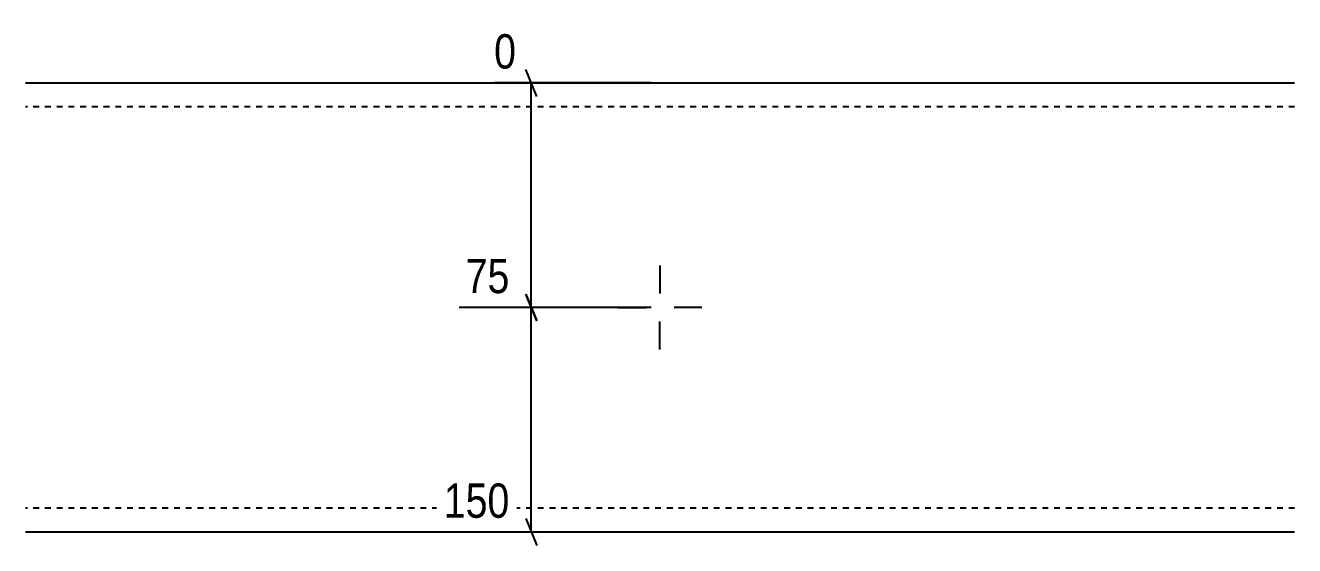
# Model space of a CAD drawing. Header units: millimetres. Extents: x 9 to 20277, y 7 to 257.
# Drawn here: x 2647 to 3071, y 9 to 182.7 of the extents above; entities that cross this region are included whole.
import ezdxf

# ---------------------------------------------------------------- set-up
doc = ezdxf.new("R2010")
doc.units = ezdxf.units.MM
doc.linetypes.add('DXK_LINE_DOT2', pattern=[3.9198, 1.9599, -1.9599])
doc.layers.add('MÅLSÆTNING', color=7, linetype='Continuous')
doc.layers.add('STÅL', color=7, linetype='Continuous')
doc.styles.add('Arial Narrow', font='ARIALN.TTF', dxfattribs={"height": 0.2})

msp = doc.modelspace()

# ---------------------------------------------------------------- linework, layer by layer
at = {"layer": 'MÅLSÆTNING', "color": 7, "linetype": 'Continuous'}
for p, q in [((2817.8, 159), (2814.2, 168)), ((2856, 163.5), (2803.59, 163.5)), ((2816, 88.5), (2816, 163.5)), ((2817.8, 84), (2814.2, 93)), ((2814.2, 93), (2817.8, 84)), ((2856, 88.5), (2791.9, 88.5)), ((2856, 88.5), (2791.9, 88.5)), ((2816, 13.5), (2816, 88.5)), ((2814.2, 18), (2817.8, 9)), ((2856, 13.5), (2784.59, 13.5))]:
    msp.add_line(p, q, dxfattribs=at)
at = {"layer": 'STÅL', "color": 2, "linetype": 'Continuous'}
for p, q in [((2647, 163.5), (3071, 163.5)), ((3071, 13.5), (2647, 13.5))]:
    msp.add_line(p, q, dxfattribs=at)
at = {"layer": 'STÅL', "color": 7, "linetype": 'DXK_LINE_DOT2'}
for p, q in [((3071, 155.5), (2647, 155.5)), ((3071, 21.5), (2647, 21.5))]:
    msp.add_line(p, q, dxfattribs=at)
at = {"layer": 'STÅL', "color": 3, "linetype": 'Continuous'}
for p, q in [((2859, 102.5), (2859, 93.18)), ((2845, 88.5), (2854.32, 88.5)), ((2873, 88.5), (2863.68, 88.5)), ((2859, 74.5), (2859, 83.82))]:
    msp.add_line(p, q, dxfattribs=at)

# ---------------------------------------------------------------- wipeouts: each hides what was drawn before it
at = {"color": 0, "linetype": 'Continuous'}
msp.add_wipeout([(2811.11, 90.9), (2811.11, 107.7), (2791.69, 107.7), (2791.69, 90.9)], dxfattribs=at).dxf.layer = 'MÅLSÆTNING'

# ---------------------------------------------------------------- next in the draw order: texts
at = {"layer": 'MÅLSÆTNING', "color": 3, "linetype": 'Continuous', "style": 'Arial Narrow'}
msp.add_text('75', height=11.453, dxfattribs=at).set_placement((2794.09, 93.3))

# ---------------------------------------------------------------- next in the draw order: wipeouts: each hides what was drawn before it
at = {"color": 0, "linetype": 'Continuous'}
for points in [[(2813.3, 165.9), (2813.3, 182.7), (2801.19, 182.7), (2801.19, 165.9)], [(2811.11, 15.9), (2811.11, 32.7), (2784.38, 32.7), (2784.38, 15.9)]]:
    msp.add_wipeout(points, dxfattribs=at).dxf.layer = 'MÅLSÆTNING'

# ---------------------------------------------------------------- next in the draw order: texts
at = {"layer": 'MÅLSÆTNING', "color": 3, "linetype": 'Continuous', "style": 'Arial Narrow'}
for s, height, p in [('0', 11.45, (2803.59, 168.3)), ('150', 11.453, (2786.78, 18.3))]:
    msp.add_text(s, height=height, dxfattribs=at).set_placement(p)

doc.saveas('drawing.dxf')
